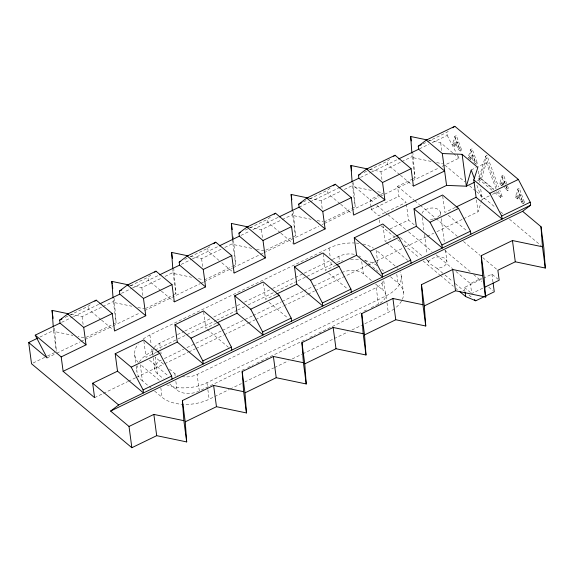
<?xml version="1.0" encoding="UTF-8"?>
<svg xmlns="http://www.w3.org/2000/svg" width="574" height="574" viewBox="0 0 574 574"><rect width="100%" height="100%" fill="white"/><g stroke="black" fill="none" stroke-linecap="round" stroke-linejoin="round"><path stroke-width="0.43" stroke-dasharray="2.87 2.15" d="M457.177 141.965L456.108 145.545L454.615 146.262L452.42 144.426L454.83 136.318L456.323 135.593L461.776 150.288L460.283 151.012L458.088 149.168L455.684 142.689L457.177 141.965L459.58 148.444L461.776 150.288M452.42 144.426L453.912 143.701L456.323 135.593M454.615 146.262L455.684 142.689M472.911 155.131L471.85 158.711L470.357 159.436L468.154 157.592L470.565 149.484L472.058 148.759L477.518 163.454L476.025 164.178L473.823 162.334L471.419 155.855L472.911 155.131L475.315 161.61L477.518 163.454M468.154 157.592L469.647 156.867L472.058 148.759M470.357 159.436L471.419 155.855M492.069 190.267L478.673 179.052L485.453 156.279L486.946 155.554L498.591 186.923M478.673 179.052L480.165 178.327L486.946 155.554M477.503 180.796L481.478 178.866L486.307 162.65L476.764 167.278M501.827 185.768L502.889 182.195L504.381 181.47L503.319 185.043L501.827 185.768L499.624 183.931L502.042 175.823L503.534 175.099L508.987 189.786L507.495 190.511L505.292 188.674L504.395 186.241M499.624 183.931L501.116 183.206L503.534 175.099M520.116 194.636L519.054 198.209L517.561 198.934L515.366 197.097L517.777 188.989L519.269 188.265L524.722 202.959L523.23 203.677L521.034 201.84L518.623 195.361L520.116 194.636L522.527 201.115L524.722 202.959M515.366 197.097L516.858 196.373L519.269 188.265M517.561 198.934L518.623 195.361M463.534 218.766L478.034 211.734L481.019 202.658M481.292 201.833L482.11 199.357L480.452 186.966M428.132 261.844L429.345 260.754A9.349 5.611 -7.6 0 1 445.417 258.817A9.349 5.611 -7.6 0 1 438.206 268.173L436.857 268.223L429.517 263.495L428.132 261.844L427.774 259.183M65.199 317.4L88.188 306.251L91.531 303.711M130.513 285.73L147.956 277.271L151.299 274.731M190.281 256.75L207.723 248.291L209.732 246.77M250.049 227.77L267.491 219.311L270.835 216.778M309.817 198.791L327.259 190.331L330.602 187.798M369.584 169.811L387.027 161.351L389.703 159.321M427.766 141.599L446.794 132.379L449.471 130.348M156.451 352.257L146.047 357.351L143.722 339.908M184.735 259.441L187.11 258.286M245.292 230.074L249.26 228.151M303.474 201.869L306.645 200.326M364.031 172.501L368.788 170.198M423.009 143.909L426.97 141.986M61.64 322.337L72.74 316.956M73.529 316.575L99.001 304.227M121.408 293.364L131.711 288.363M132.501 287.983L158.768 275.247M181.169 264.384L191.479 259.383M192.268 259.003L218.536 246.268M240.937 235.405L249.661 231.171M252.833 229.636L278.304 217.288M299.119 207.192L309.429 202.199M310.218 201.811L338.072 188.308M360.472 177.445L370.775 172.451M371.572 172.064L397.839 159.328M419.443 148.853L428.957 144.239M432.129 142.704L447.196 135.399L446.794 132.379M39.915 337.074L53.54 330.466L53.346 327.847M70.932 314.308L82.075 316.633L102.093 306.925M102.897 306.538L113.308 301.486L113.114 298.867M129.846 285.149L141.843 287.653L161.861 277.945M165.068 276.395L173.075 272.507L172.882 269.888M190.468 256.348L201.61 258.673L221.629 248.965M224.829 247.416L232.836 243.534L232.585 240.04M249.374 227.196L261.378 229.693L281.396 219.986M282.2 219.598L292.604 214.554L292.417 211.935M309.142 198.217L321.146 200.713L341.164 191.006M344.364 189.456L352.371 185.574L352.185 182.955M369.771 169.416L380.914 171.734L400.932 162.026M401.728 161.638L412.139 156.594L411.945 153.976M458.088 149.168L459.58 148.444M33.141 362.99L46.759 356.389M47.563 356.002L54.774 352.508M114.083 298.236L116.142 322.746L84.916 337.892L78.057 336.464M145.48 308.525L173.506 294.936M174.309 294.548L175.909 293.766L173.85 269.256M204.452 279.933L231.674 266.731M232.47 266.343L235.677 264.793L233.618 240.276M265.819 250.178L295.445 235.814L293.386 211.297M323.98 221.973L351.209 208.771M352.006 208.384L355.213 206.834L353.154 182.317M379.73 194.945L370.079 199.623L371.077 207.106M380.533 194.557L383.748 192.993M371.184 207.939L371.407 209.596L378.682 215.688L406.148 202.371L398.873 196.279L397.545 186.306L412.598 179.009M413.388 178.622L414.973 177.854L412.921 153.337M47.09 357.903L55.958 353.598M56.769 353.211L80.145 341.874M80.956 341.48L84.177 339.916M84.981 339.528L112.396 326.24M113.2 325.845L139.805 312.945M144.648 310.599L200.276 283.628M201.079 283.24L203.497 282.064M204.308 281.676L232.52 267.993M233.331 267.599L263.157 253.134M263.968 252.747L318.785 226.163M322.014 224.599L323.628 223.817M324.432 223.429L379.256 196.846M380.06 196.452L411.501 181.212M412.311 180.817L438.916 167.917M442.138 166.352L459.071 158.144L456.617 153.437M371.407 209.596L398.873 196.279M473.823 162.334L475.315 161.61M471.197 169.976L475.968 167.665M143.199 339.069A34.153 20.506 -7.6 0 1 149.9 334.979L329.024 248.126A34.153 20.506 -7.6 0 1 354.545 242.981M389.997 229.012L408.509 220.043L414.686 225.209M154.205 347.457A16.18 9.715 -7.6 0 1 159.737 343.209L176.677 334.994M177.488 334.599L183.938 331.471M184.749 331.083L210.565 318.563M213.793 316.999L236.388 306.042M237.191 305.648L241.224 303.696M244.452 302.132L271.889 288.83M272.693 288.435L303.352 273.568M304.163 273.181L331.593 259.878M332.403 259.484L338.854 256.356A16.18 9.715 -7.6 0 1 354.919 254.418M139.382 361.964A34.153 20.506 -7.6 0 1 152.103 351.503L177.115 339.377M177.926 338.99L215.846 320.601M216.656 320.206L236.825 310.426M237.629 310.039L244.89 306.516M248.119 304.952L275.556 291.649M276.359 291.262L297.339 281.088M298.143 280.693L306.215 276.783M307.018 276.395L331.227 264.657A34.153 20.506 -7.6 0 1 333.501 263.631M275.994 294.347L265.583 299.391L263.488 283.692M335.761 265.367L325.35 270.411L323.026 252.969M395.529 236.388L385.118 241.432L383.023 225.74M455.29 207.408L444.886 212.452L442.554 195.017M489.263 195.892L482.11 199.357L476.183 183.407M492.442 194.349L497.213 192.039M505.292 188.674L506.792 187.949L508.987 189.786M164.358 358.563L183.723 349.171M186.952 347.607L221.65 330.789M222.454 330.394L252.309 315.922M253.112 315.528L281.353 301.838M282.164 301.443L303.137 291.276M303.947 290.882L312.823 286.577M313.626 286.189L341.064 272.887M494.752 192.505L500.779 197.549L502.272 196.825L499.818 190.224M94.595 397.653L102.653 393.742M103.456 393.355L127.622 381.638M128.425 381.244L135.679 377.735M136.483 377.34L163.87 364.06M164.681 363.672L188.035 352.343M188.846 351.955L195.289 348.827M196.093 348.44L223.48 335.159M224.291 334.764L247.645 323.442M248.456 323.047L254.899 319.926M255.703 319.531L283.09 306.258M283.9 305.863L307.262 294.541M308.066 294.146L314.509 291.025M315.313 290.631L366.872 265.633M367.676 265.245L402.317 248.449M405.538 246.885L426.482 236.732M427.286 236.337L433.729 233.216M436.95 231.652L462.73 219.153M521.034 201.84L522.527 201.115M521.264 202.034L522.756 201.309M181.807 376.573A16.18 9.715 -7.6 0 0 197.104 374.478L376.228 287.631A16.18 9.715 -7.6 0 0 383.138 280.858M166.438 384.731A34.153 20.506 -7.6 0 0 206.941 382.707L386.065 295.861A34.153 20.506 -7.6 0 0 399.985 271.689M244.495 369.104L199.314 391.009L197.104 374.478M247.724 367.539L253.371 364.799M256.6 363.234L306.624 338.976M309.852 337.412L315.499 334.678M318.728 333.107L360.687 312.765M363.909 311.201L367.138 309.637M371.17 307.678L378.438 304.163A16.18 9.715 -7.6 0 0 383.016 290.236L381.854 281.54M154.643 391.109L162.098 397.351A34.153 20.506 -7.6 0 0 209.151 399.239L229.32 389.459M230.124 389.072L241.424 383.59M244.653 382.026L273.698 367.941M274.501 367.554L288.22 360.903M292.252 358.944L301.938 354.251M302.742 353.857L333.401 338.99M334.212 338.603L347.93 331.951M351.962 329.993L361.642 325.3M364.87 323.736L388.268 312.392A34.153 20.506 -7.6 0 0 394.309 308.79M455.964 271.495L470.393 283.57L481.651 278.11M464.997 291.599L464.445 287.452L482.497 278.699M483.279 278.318L491.911 274.135L497.866 279.122M482.712 288.22L471.728 293.544L470.393 283.57M216.211 323.227L205.801 328.228L203.605 311.797M428.678 140.257L440.681 142.754L452.943 153.014M413.51 157.764L431.512 161.509M436.656 162.578L442.654 163.827M353.742 186.744L371.55 190.453M377.649 191.723L382.004 192.634M293.974 215.724L311.122 219.297M317.121 220.545L323.126 221.794M234.206 244.703L252.216 248.456M256.499 249.346L264.212 250.953M174.446 273.683L191.587 277.256M198.446 278.684L202.737 279.574M114.678 302.663L131.819 306.229M137.825 307.485L144.684 308.912M54.437 328.098L54.91 331.643L72.912 335.388M160.655 290.523L148.357 280.291L147.956 277.271M161.344 291.09L174.324 301.895M453.912 143.701L456.108 145.545M469.647 156.867L471.85 158.711M501.116 183.206L503.319 185.043M516.858 196.373L519.054 198.209M453.625 153.588L459.071 158.144M481.478 178.866L493.791 189.176M480.165 178.327L493.561 189.542M496.245 191.781L502.272 196.825M444.886 165.154L464.818 181.829M469.625 185.854L475.81 191.027M476.499 191.608L495.735 207.709M500.542 211.734L503.29 214.03M509.475 219.211L541.088 245.658M399.734 174.675L387.428 164.379L387.027 161.351M400.422 175.249L413.409 186.119M448.301 215.315L466.762 230.762M397.545 186.306L414.033 200.104M414.722 200.678L419.529 204.703M420.218 205.284L435.336 217.933M436.018 218.507L457.32 236.33M463.505 241.503L479.993 255.301M482.741 257.604L497.17 269.68M444.872 250.472L470.257 271.71M473.686 274.58L481.923 281.468M488.783 287.215L492.901 290.659M354.997 187.009L374.198 203.074M376.946 205.377L387.256 214.002M387.938 214.576L405.804 229.521M408.552 231.824L431.913 251.369M436.039 254.82L452.527 268.618M464.445 287.452L471.06 292.991M400.236 237.586L422.758 256.427M426.173 259.283L428.9 261.572M436.857 268.223L444.362 274.508M445.044 275.075L452.556 281.36M455.282 283.642L464.158 291.068M468.936 295.072L472.345 297.928M381.272 225.955L394.998 237.435M397.739 239.738L399.798 241.46M403.917 244.904L419.013 257.532M423.124 260.976L439.591 274.759M440.28 275.333L453.316 286.239M456.057 288.535L457.428 289.683M339.966 203.655L327.661 193.352L327.259 190.331M340.655 204.229L352.278 213.951M386.481 242.58L407.684 260.316M381.667 269.378L383.697 271.086M390.485 276.761L397.947 283.004A34.153 20.506 -7.6 0 1 401.879 300.403M364.533 260.087L371.995 266.329M372.669 266.896L375.389 269.17M376.063 269.737L380.131 273.145M341.774 272.557A16.18 9.715 -7.6 0 1 363.349 273.776L371.486 280.593M375.554 283.994L383.016 290.236M280.198 232.635L267.893 222.332L267.491 219.311M280.887 233.202L293.881 244.079M328.766 273.274L347.916 289.296M219.067 260.467L208.125 251.312L207.723 248.291M221.801 262.756L234.113 273.059M269.005 302.254L288.148 318.276M163.289 363.938L155.152 357.128L157.355 373.66L163.461 378.768M169.395 369.046L174.819 373.588A16.18 9.715 -7.6 0 0 177.574 375.281M100.902 319.567L88.59 309.271L88.188 306.251M101.584 320.141L113.207 329.871M149.47 360.214L168.613 376.235M169.567 383.877L177.029 390.119A16.18 9.715 -7.6 0 0 198.604 391.339M159.22 380.261L140.228 364.368L142.431 380.892L148.537 386.001M149.211 386.567L151.249 388.275M207.164 329.383L228.38 347.234M447.196 135.399L456.201 152.655M517.777 188.989L523.23 203.677M504.381 181.47L506.792 187.949M502.042 175.823L507.495 190.511M502.889 182.195L504.094 185.431M485.453 156.279L497.098 187.648M498.325 190.948L500.779 197.549M486.307 162.65L496.589 190.36M470.565 149.484L476.025 164.178M454.83 136.318L460.283 151.012M478.329 171.038L479.864 182.546M491.911 274.135L492.973 282.085M476.449 199.86L478.034 211.734M440.681 142.754L441.858 151.608M440.409 212.559L441.112 217.797M441.227 218.672L444.369 242.25M445.424 250.106L446.938 261.464M422.206 217.46L423.863 229.887M424.459 234.328L427.063 253.852M412.139 156.594L414.973 177.854M406.385 204.136L408.509 220.043M401.283 276.13L403.486 292.661M396.785 274.3L397.947 283.004M380.914 171.734L382.097 180.595M379.242 219.835L379.794 223.982M386.065 295.861L386.876 301.953M386.991 302.821L388.268 312.392M383.784 280.894L385.642 294.814M377.807 263.064L376.07 250.013L395.737 266.472A34.153 20.506 -7.6 0 1 397.653 268.309M376.228 287.631L378.438 304.163M352.371 185.574L355.213 206.834M361.72 261.601L363.349 273.776M338.854 256.356L339.55 261.579M329.024 248.126L330.179 256.829M330.875 262.045L331.227 264.657M321.146 200.713L322.33 209.575M292.604 214.554L295.445 235.814M261.378 229.693L262.562 238.554M233.144 236.732L233.503 239.387M232.836 243.534L235.677 264.793M201.61 258.673L202.794 267.527M206.941 382.707L207.752 388.799M207.874 389.667L209.151 399.239M173.075 272.507L175.909 293.766M174.819 373.588L175.17 376.2M175.866 381.416L177.029 390.119M159.737 343.209L160.433 348.425M160.892 351.905L161.129 353.649M160.82 387.787L162.098 397.351M152.526 352.551L153.107 356.899M153.222 357.774L154.729 369.082M149.9 334.979L151.177 344.543M151.758 348.899L152.103 351.503M141.843 287.653L143.026 296.507M134.682 354.703L136.074 365.143M136.189 366.011L136.885 371.235M113.308 301.486L116.142 322.746M82.075 316.633L83.144 324.604M53.54 330.466L56.259 350.843M54.91 331.643L56.374 351.726M422.026 213.313A9.349 5.611 -7.6 0 1 437.302 208.936A9.349 5.611 -7.6 0 1 434.059 218.787M433.284 218.988A9.349 5.611 -7.6 0 1 429.259 219.368M138.312 362.531A34.153 20.506 -7.6 0 1 138.219 343.948M356.267 243.082A34.153 20.506 -7.6 0 1 358.829 243.333M362.926 244.036A34.153 20.506 -7.6 0 1 373.387 248.09M401.456 301.171A34.153 20.506 -7.6 0 1 395.694 307.729M142.431 380.892A34.153 20.506 -7.6 0 1 137.523 365.81M157.355 373.66A16.18 9.715 -7.6 0 1 161.251 360.085M336.716 262.411A34.153 20.506 -7.6 0 1 342.628 260.768M350.571 259.62A34.153 20.506 -7.6 0 1 361.039 259.864M365.129 260.567A34.153 20.506 -7.6 0 1 377.649 266.042M153.315 354.99A16.18 9.715 -7.6 0 1 153.767 348.074M359.152 255.932A16.18 9.715 -7.6 0 1 360.537 256.779"/><path stroke-width="0.86" d="M473.787 179.87L489.816 193.287L501.69 216.039L502.092 219.06L476.111 197.312L473.787 179.87L477.855 167.5L462.12 154.334L442.31 153.538L426.281 140.121L418.252 146.212L418.654 149.233L444.635 170.98L413.409 186.119L411.084 168.677L395.056 155.26L366.513 169.1L358.485 175.192L358.886 178.213L384.874 199.96L353.641 215.099L351.317 197.657L335.288 184.24L306.746 198.08L298.717 204.172L299.119 207.192L325.106 228.933L293.881 244.079L291.549 226.637L275.52 213.219L246.978 227.06L238.949 233.152L239.351 236.172L265.339 257.913L234.113 273.059L231.781 255.617L215.752 242.199L187.21 256.04L179.181 262.131L179.583 265.152L205.571 286.892L174.324 301.895L172.013 284.596L155.984 271.179L127.442 285.02L119.414 291.111L119.823 294.132L145.782 315.736L114.578 331.011L112.253 313.576L96.217 300.159L67.682 314L59.653 320.091L60.055 323.112L86.035 344.852L61.196 356.899L35.215 335.151L60.055 323.112M94.882 301.171L96.217 300.159M154.65 272.198L155.984 271.179M213.743 243.72L215.752 242.199M274.178 214.238L275.52 213.219M333.279 185.768L335.288 184.24M393.714 156.279L395.056 155.26M452.814 127.808L454.823 126.287L518.358 179.447L530.233 202.199L530.634 205.219L522.605 211.311L110.624 411.063L129.021 426.453L131.855 447.713L156.695 435.673L186.701 441.923L185.23 421.833L182.396 400.573L213.621 385.434L243.627 391.683L246.468 412.943L216.463 406.693L185.23 421.833M110.624 411.063L118.653 404.971L530.634 205.219M157.254 351.862L177.258 342.068L203.261 363.952L202.859 360.931L190.977 338.179L174.948 324.769L203.49 310.929L219.519 324.346L231.394 347.091L231.803 350.111M426.281 140.121L454.823 126.287M59.653 320.091L62.028 318.936M119.414 291.111L121.796 289.956M179.181 262.131L180.767 261.364M238.949 233.152L240.535 232.384M298.717 204.172L301.888 202.636M358.485 175.192L360.07 174.424M418.252 146.212L421.424 144.677M99.804 303.833L119.823 294.132M159.572 274.86L179.583 265.152M219.333 245.88L239.351 236.172M279.1 216.9L299.119 207.192M338.868 187.92L358.886 178.213M398.636 158.941L418.654 149.233M131.855 447.713L31.534 363.773L28.7 342.513L37.511 338.237M67.682 314L83.711 327.41L112.253 313.576M127.442 285.02L143.478 298.43L172.013 284.596M187.21 256.04L203.246 269.45L231.781 255.617M246.978 227.06L263.014 240.477L291.549 226.637M306.746 198.08L322.775 211.497L351.317 197.657M366.513 169.1L382.542 182.518L411.084 168.677M61.196 356.899L63.126 371.313L446.565 185.395L466.375 186.191L474.325 182.338M115.18 353.749L131.216 367.159L143.091 389.911L143.493 392.932L117.512 371.184L115.18 353.749L143.722 339.908L159.751 353.326L171.633 376.07L172.035 379.091M234.716 295.789L250.745 309.207L262.627 331.951L263.028 334.972L237.04 313.232L234.716 295.789L263.258 281.949L279.287 295.366L291.162 318.111L291.57 321.139M294.484 266.81L310.512 280.227L322.394 302.972L322.796 305.992L296.808 284.252L294.484 266.81L323.026 252.969L339.055 266.386L350.929 289.138L351.331 292.159M354.251 237.83L370.28 251.247L382.155 273.992L382.564 277.012L356.576 255.272L354.251 237.83L382.786 223.989L398.822 237.406L410.697 260.158L411.099 263.179M414.019 208.85L430.048 222.267L441.923 245.012L442.324 248.04L416.344 226.292L414.019 208.85L442.554 195.017L458.59 208.427L470.465 231.179L470.867 234.199M63.126 371.313L94.595 397.653L92.672 383.231L117.512 371.184M276.79 293.96L296.808 284.252M336.558 264.98L356.576 255.272M396.325 236L416.344 226.292M456.093 207.02L476.111 197.312M131.216 367.159L159.751 353.326M190.977 338.179L219.519 324.346M250.745 309.207L279.287 295.366M310.512 280.227L339.055 266.386M370.28 251.247L398.822 237.406M430.048 222.267L458.59 208.427M489.816 193.287L518.358 179.447M143.091 389.911L171.633 376.07M202.859 360.931L231.394 347.091M262.627 331.951L291.162 318.111M322.394 302.972L350.929 289.138M382.155 273.992L410.697 260.158M441.923 245.012L470.465 231.179M501.69 216.039L530.233 202.199M129.021 426.453L153.854 414.414L183.859 420.663L186.701 441.923M243.627 391.683L242.163 371.593L273.389 356.454L303.395 362.703L306.229 383.963L276.223 377.714L244.998 392.853L246.468 412.943M303.395 362.703L301.931 342.613L333.157 327.474L363.163 333.724L365.997 354.983L335.991 348.734L304.765 363.873L306.229 383.963M363.163 333.724L361.699 313.641L392.925 298.494L422.93 304.744L425.764 326.003L395.759 319.754L364.533 334.9L365.997 354.983M422.93 304.744L421.467 284.661L452.692 269.515L482.698 275.764L485.532 297.023L486.128 296.736L485.475 296.184M482.698 275.764L481.227 255.681L512.46 240.542L542.466 246.784L545.3 268.051L515.294 261.801L497.859 270.254L499.193 280.227L485.066 287.072M425.764 326.003L424.301 305.92L455.526 290.774L485.532 297.023L484.069 276.941L481.227 255.681M459.487 291.405L465.665 296.571L475.76 300.783L494.271 291.807L493.088 282.968M217.015 322.846L237.04 313.232M411.888 153.1L410.675 136.504L426.963 139.898M352.12 182.08L350.908 165.484L368.056 169.057M292.353 211.06L291.14 194.464L308.288 198.037M232.585 240.04L231.372 223.444L248.52 227.017M172.817 269.019L171.604 252.424L187.892 255.817M113.049 297.992L111.837 281.404L128.985 284.969M53.282 326.972L52.069 310.383L68.363 313.77M522.605 211.311L540.995 226.701L543.836 247.961L545.3 268.051M474.397 299.635L475.76 300.783M92.672 383.231L118.653 404.971M28.7 342.513L47.09 357.903L35.215 335.151M474.318 178.37L471.197 169.976L466.375 186.191L462.12 154.334M512.46 240.542L515.294 261.801M465.112 292.424L465.665 296.571M442.31 153.538L446.565 185.395M452.692 269.515L455.526 290.774M410.675 136.504L411.264 140.939M421.467 284.661L424.301 305.92M382.542 182.518L384.874 199.96M392.925 298.494L395.759 319.754M350.908 165.484L351.618 170.801M361.699 313.641L364.533 334.9M322.775 211.497L325.106 228.933M333.157 327.474L335.991 348.734M291.14 194.464L291.85 199.781M301.931 342.613L304.765 363.873M263.014 240.477L265.339 257.913M273.389 356.454L276.223 377.714M231.372 223.444L232.197 229.643M242.163 371.593L244.998 392.853M203.246 269.45L205.571 286.892M213.621 385.434L216.463 406.693M171.604 252.424L172.437 258.623M174.948 324.769L177.258 342.068M143.478 298.43L145.782 315.736M153.854 414.414L156.695 435.673M111.837 281.404L112.195 284.058M112.432 285.83L112.784 288.485M83.711 327.41L86.035 344.852M52.069 310.383L52.543 313.921M52.779 315.693L53.138 318.355M540.995 226.701L542.466 246.784M182.396 400.573L183.859 420.663"/></g></svg>
